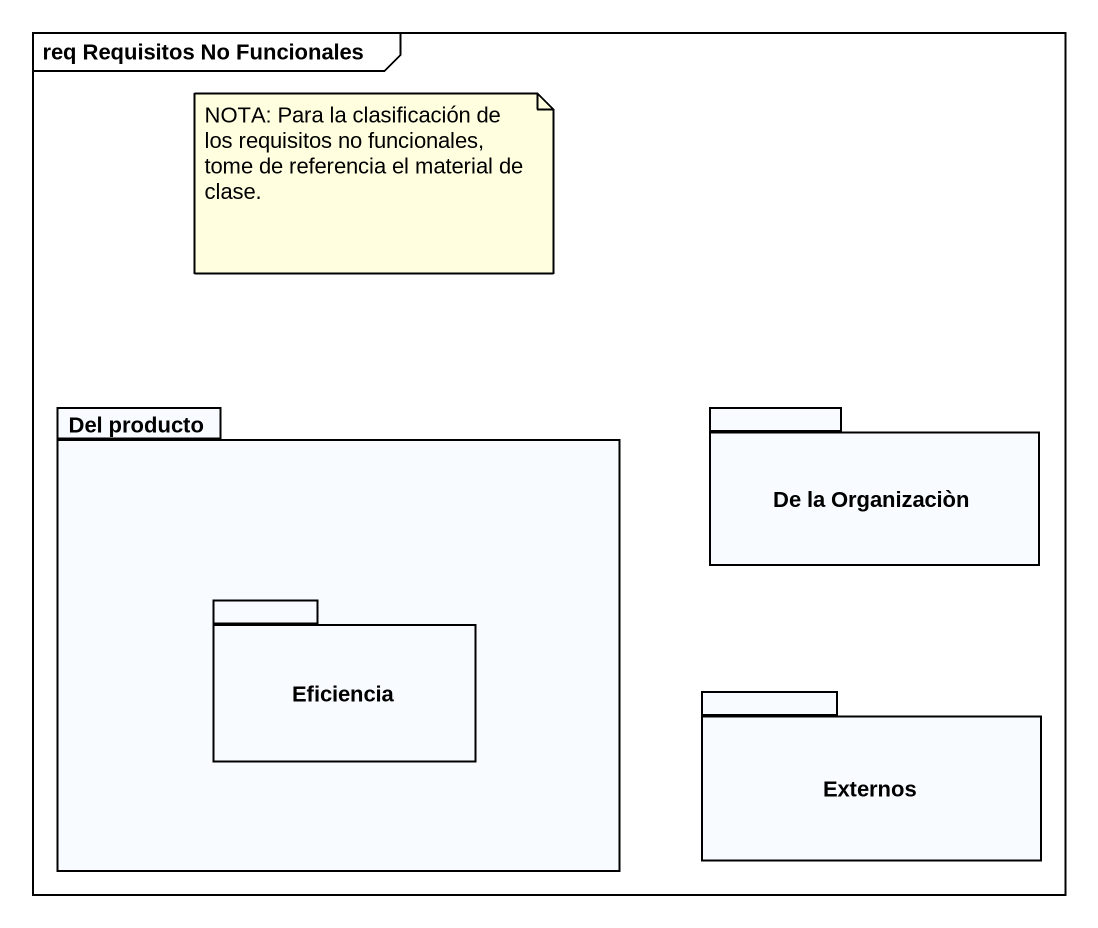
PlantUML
@startuml
mainframe req Requisitos No Funcionales
package "Del producto" as Del_producto {
  package Eficiencia {
  }
}
package "De la Organizaciòn" as De_la_Organizaciòn {
}
package Externos {
}
note as N1
  NOTA: Para la clasificación de los requisitos no funcionales, tome de referencia el material de clase.
end note
@enduml
